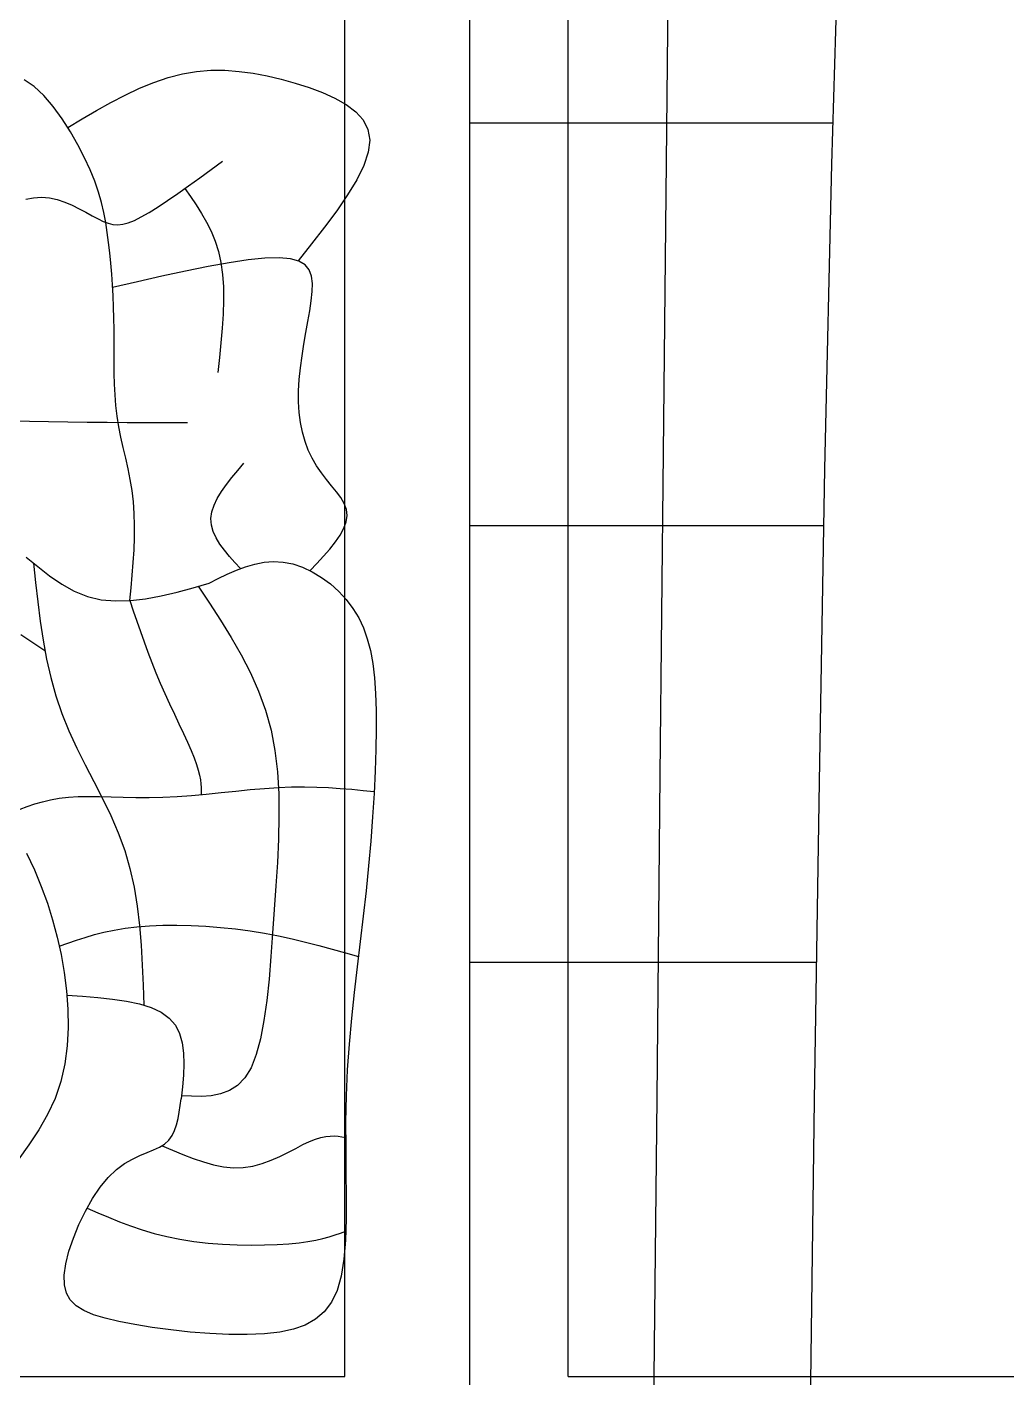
# Model space of a CAD drawing. Extents: x -15732 to 10897, y -24868 to 16165.
# Drawn here: x 5968 to 6452, y -4039 to -3372 of the extents above; entities that cross this region are included whole.
import ezdxf

# ---------------------------------------------------------------- set-up
doc = ezdxf.new("R2010")
doc.units = 0
doc.header["$MEASUREMENT"] = 0
for name, color, linetype in [('STREETS-SPRAWL', 7, 'CONTINUOUS'), ('STREETS-SPRAWL-12M', 7, 'CONTINUOUS'), ('STREETS-SPRAWL-20M', 7, 'CONTINUOUS')]:
    doc.layers.add(name, color=color, linetype=linetype)

msp = doc.modelspace()

# ---------------------------------------------------------------- linework, layer by layer
at = {"layer": 'STREETS-SPRAWL', "color": 7, "linetype": 'CONTINUOUS'}
for p, q in [((6125.12, -4038.01), (6125.12, -2871.94)), ((6235.29, -4038.01), (6235.29, -2871.94)), ((5559.29, -4038.01), (6125.12, -4038.01)), ((6235.29, -4038.01), (8052.96, -4038.01))]:
    msp.add_line(p, q, dxfattribs=at)
at = {"layer": 'STREETS-SPRAWL-12M', "color": 253, "linetype": 'CONTINUOUS'}
for p, q in [((6285.57, -3262.69), (6283.94, -3422.17)), ((6369.64, -3294.16), (6365.38, -3439.31)), ((6037.83, -3396.55), (6044.86, -3394.72)), ((6044.86, -3394.72), (6051.87, -3393.55)), ((6051.87, -3393.55), (6058.87, -3392.99)), ((6058.87, -3392.99), (6065.85, -3393)), ((6065.85, -3393), (6072.82, -3393.51)), ((6072.82, -3393.51), (6079.77, -3394.46)), ((6079.77, -3394.46), (6086.7, -3395.79)), ((5971.65, -3400.98), (5966.73, -3397.64)), ((5976.46, -3405.47), (5971.65, -3400.98)), ((6016.65, -3405.24), (6023.72, -3401.89)), ((6023.72, -3401.89), (6030.78, -3398.97)), ((6030.78, -3398.97), (6037.83, -3396.55)), ((6086.7, -3395.79), (6093.62, -3397.45)), ((6093.62, -3397.45), (6100.52, -3399.37)), ((6100.52, -3399.37), (6107.38, -3401.53)), ((6107.38, -3401.53), (6114.01, -3403.95)), ((5981.11, -3410.87), (5976.46, -3405.47)), ((6009.57, -3408.93), (6016.65, -3405.24)), ((6114.01, -3403.95), (6120.2, -3406.7)), ((6120.2, -3406.7), (6125.76, -3409.84)), ((5985.51, -3416.9), (5981.11, -3410.87)), ((5995.39, -3416.98), (6002.48, -3412.87)), ((6002.48, -3412.87), (6009.57, -3408.93)), ((6125.76, -3409.84), (6130.46, -3413.43)), ((6130.46, -3413.43), (6134.11, -3417.52)), ((5989.6, -3423.3), (5985.51, -3416.9)), ((5988.3, -3421.18), (5995.39, -3416.98)), ((6134.11, -3417.52), (6136.48, -3422.18)), ((6136.48, -3422.18), (6137.37, -3427.47)), ((6186.82, -3418.89), (6365.88, -3418.89)), ((6283.94, -3422.17), (6282.32, -3581.65)), ((5993.3, -3429.81), (5989.6, -3423.3)), ((6137.37, -3427.47), (6136.65, -3433.42)), ((5996.55, -3436.16), (5993.3, -3429.81)), ((6136.65, -3433.42), (6134.45, -3439.97)), ((5999.28, -3442.13), (5996.55, -3436.16)), ((6001.54, -3447.76), (5999.28, -3442.13)), ((6053.4, -3446.11), (6059.02, -3442.01)), ((6059.02, -3442.01), (6064.71, -3437.83)), ((6134.45, -3439.97), (6130.98, -3447.03)), ((6365.38, -3439.31), (6361.98, -3589.82)), ((6003.38, -3453.1), (6001.54, -3447.76)), ((6047.91, -3450.08), (6053.4, -3446.11)), ((6130.98, -3447.03), (6126.46, -3454.53)), ((6004.87, -3458.22), (6003.38, -3453.1)), ((6037.55, -3457.32), (6042.6, -3453.84)), ((6042.6, -3453.84), (6047.91, -3450.08)), ((6046.11, -3451.36), (6048.93, -3455.38)), ((6048.93, -3455.38), (6051.69, -3459.45)), ((6126.46, -3454.53), (6121.09, -3462.37)), ((5967.46, -3456.68), (5971.38, -3455.9)), ((5971.38, -3455.9), (5975.28, -3455.66)), ((5975.28, -3455.66), (5979.16, -3456.01)), ((5979.16, -3456.01), (5982.99, -3456.87)), ((5982.99, -3456.87), (5986.75, -3458.13)), ((5986.75, -3458.13), (5990.39, -3459.67)), ((5990.39, -3459.67), (5993.89, -3461.37)), ((5993.89, -3461.37), (5997.21, -3463.13)), ((6006.06, -3463.21), (6004.87, -3458.22)), ((6028.47, -3463.18), (6032.82, -3460.46)), ((6032.82, -3460.46), (6037.55, -3457.32)), ((6051.69, -3459.45), (6054.34, -3463.63)), ((5997.21, -3463.13), (6000.31, -3464.83)), ((6000.31, -3464.83), (6003.18, -3466.35)), ((6003.18, -3466.35), (6005.79, -3467.6)), ((6005.79, -3467.6), (6008.22, -3468.52)), ((6007.01, -3468.12), (6006.06, -3463.21)), ((6007.78, -3473.02), (6007.01, -3468.12)), ((6008.22, -3468.52), (6010.57, -3469.08)), ((6015.43, -3469.01), (6018.13, -3468.31)), ((6018.13, -3468.31), (6021.14, -3467.13)), ((6021.14, -3467.13), (6024.57, -3465.42)), ((6024.57, -3465.42), (6028.47, -3463.18)), ((6054.34, -3463.63), (6056.82, -3467.96)), ((6056.82, -3467.96), (6059.07, -3472.5)), ((6121.09, -3462.37), (6115.09, -3470.46)), ((6008.42, -3477.99), (6007.78, -3473.02)), ((6010.57, -3469.08), (6012.94, -3469.26)), ((6012.94, -3469.26), (6015.43, -3469.01)), ((6059.07, -3472.5), (6061.04, -3477.3)), ((6115.09, -3470.46), (6108.66, -3478.73)), ((6008.99, -3483.09), (6008.42, -3477.99)), ((6061.04, -3477.3), (6062.67, -3482.41)), ((6108.66, -3478.73), (6102.03, -3487.08)), ((6009.5, -3488.3), (6008.99, -3483.09)), ((6009.94, -3493.6), (6009.5, -3488.3)), ((6067.88, -3488.02), (6057.5, -3489.9)), ((6062.67, -3482.41), (6063.91, -3487.89)), ((6063.91, -3487.89), (6064.71, -3493.76)), ((6077.31, -3486.61), (6067.88, -3488.02)), ((6085.63, -3485.74), (6077.31, -3486.61)), ((6092.63, -3485.53), (6085.63, -3485.74)), ((6098.19, -3486.03), (6092.63, -3485.53)), ((6102.41, -3487.24), (6098.19, -3486.03)), ((6105.45, -3489.1), (6102.41, -3487.24)), ((6010.31, -3498.99), (6009.94, -3493.6)), ((6034.69, -3494.68), (6022.63, -3497.4)), ((6046.38, -3492.16), (6034.69, -3494.68)), ((6057.5, -3489.9), (6046.38, -3492.16)), ((6064.71, -3493.76), (6065.11, -3500)), ((6107.46, -3491.58), (6105.45, -3489.1)), ((6108.61, -3494.63), (6107.46, -3491.58)), ((6109.06, -3498.22), (6108.61, -3494.63)), ((6010.61, -3504.43), (6010.31, -3498.99)), ((6022.63, -3497.4), (6010.38, -3500.2)), ((6065.11, -3500), (6065.18, -3506.54)), ((6108.46, -3506.82), (6108.96, -3502.3)), ((6108.96, -3502.3), (6109.06, -3498.22)), ((6010.85, -3509.91), (6010.61, -3504.43)), ((6065.18, -3506.54), (6064.96, -3513.35)), ((6107.73, -3511.76), (6108.46, -3506.82)), ((6011.01, -3515.41), (6010.85, -3509.91)), ((6011.11, -3520.91), (6011.01, -3515.41)), ((6064.96, -3513.35), (6064.51, -3520.37)), ((6106.84, -3517.02), (6107.73, -3511.76)), ((6011.13, -3526.38), (6011.11, -3520.91)), ((6064.51, -3520.37), (6063.9, -3527.54)), ((6105.86, -3522.54), (6106.84, -3517.02)), ((6011.13, -3531.83), (6011.13, -3526.38)), ((6063.9, -3527.54), (6063.17, -3534.81)), ((6103.93, -3534.04), (6104.86, -3528.24)), ((6104.86, -3528.24), (6105.86, -3522.54)), ((6011.13, -3537.26), (6011.13, -3531.83)), ((6063.17, -3534.81), (6062.39, -3542.14)), ((6103.12, -3539.86), (6103.93, -3534.04)), ((6011.18, -3542.65), (6011.13, -3537.26)), ((6102.51, -3545.63), (6103.12, -3539.86)), ((6011.32, -3548), (6011.18, -3542.65)), ((6011.58, -3553.32), (6011.32, -3548)), ((6102.18, -3551.27), (6102.51, -3545.63)), ((6012.01, -3558.59), (6011.58, -3553.32)), ((6102.18, -3556.71), (6102.18, -3551.27)), ((6012.64, -3563.82), (6012.01, -3558.59)), ((6102.51, -3561.93), (6102.18, -3556.71)), ((6103.17, -3566.93), (6102.51, -3561.93)), ((5960.11, -3566.03), (5969.33, -3566.28)), ((5969.33, -3566.28), (5978.72, -3566.47)), ((5978.72, -3566.47), (5988.25, -3566.62)), ((5988.25, -3566.62), (5997.91, -3566.72)), ((5997.91, -3566.72), (6007.66, -3566.79)), ((6007.66, -3566.79), (6017.5, -3566.83)), ((6013.5, -3569), (6012.64, -3563.82)), ((6014.53, -3574.15), (6013.5, -3569)), ((6017.5, -3566.83), (6027.4, -3566.86)), ((6027.4, -3566.86), (6037.34, -3566.86)), ((6037.34, -3566.86), (6047.3, -3566.86)), ((6104.15, -3571.7), (6103.17, -3566.93)), ((6015.68, -3579.31), (6014.53, -3574.15)), ((6105.44, -3576.23), (6104.15, -3571.7)), ((6016.86, -3584.5), (6015.68, -3579.31)), ((6107.03, -3580.5), (6105.44, -3576.23)), ((6108.91, -3584.52), (6107.03, -3580.5)), ((6282.32, -3581.65), (6280.69, -3741.13)), ((6018.03, -3589.75), (6016.86, -3584.5)), ((6072.22, -3590.54), (6075.2, -3587.04)), ((6111.07, -3588.28), (6108.91, -3584.52)), ((6113.48, -3591.77), (6111.07, -3588.28)), ((6019.1, -3595.08), (6018.03, -3589.75)), ((6020.01, -3600.52), (6019.1, -3595.08)), ((6066.61, -3597.5), (6069.32, -3594.03)), ((6069.32, -3594.03), (6072.22, -3590.54)), ((6116.03, -3595.04), (6113.48, -3591.77)), ((6118.56, -3598.14), (6116.03, -3595.04)), ((6361.98, -3589.82), (6359.23, -3744.34)), ((6020.7, -3606.1), (6020.01, -3600.52)), ((6062.09, -3604.37), (6064.17, -3600.95)), ((6064.17, -3600.95), (6066.61, -3597.5)), ((6120.95, -3601.12), (6118.56, -3598.14)), ((6123.05, -3604.02), (6120.95, -3601.12)), ((6021.11, -3611.84), (6020.7, -3606.1)), ((6059.38, -3611.09), (6060.47, -3607.76)), ((6060.47, -3607.76), (6062.09, -3604.37)), ((6124.71, -3606.91), (6123.05, -3604.02)), ((6125.81, -3609.82), (6124.71, -3606.91)), ((6021.27, -3617.72), (6021.11, -3611.84)), ((6058.93, -3614.37), (6059.38, -3611.09)), ((6059.17, -3617.59), (6058.93, -3614.37)), ((6125.77, -3615.94), (6126.19, -3612.82)), ((6126.19, -3612.82), (6125.81, -3609.82)), ((6021.21, -3623.72), (6021.27, -3617.72)), ((6060.05, -3620.76), (6059.17, -3617.59)), ((6061.46, -3623.88), (6060.05, -3620.76)), ((6122.78, -3622.5), (6124.6, -3619.17)), ((6124.6, -3619.17), (6125.77, -3615.94)), ((6186.82, -3617.83), (6361.42, -3617.83)), ((6020.96, -3629.83), (6021.21, -3623.72)), ((6063.33, -3626.97), (6061.46, -3623.88)), ((6065.57, -3630.02), (6063.33, -3626.97)), ((6117.67, -3629.38), (6120.44, -3625.91)), ((6120.44, -3625.91), (6122.78, -3622.5)), ((5967.7, -3633.42), (5973.45, -3638.07)), ((6020.57, -3636.01), (6020.96, -3629.83)), ((6068.07, -3633.05), (6065.57, -3630.02)), ((6070.75, -3636.06), (6068.07, -3633.05)), ((6085.21, -3635.93), (6089.88, -3635.56)), ((6089.88, -3635.56), (6094.62, -3635.83)), ((6111.28, -3636.47), (6114.58, -3632.91)), ((6114.58, -3632.91), (6117.67, -3629.38)), ((5971.35, -3636.38), (5972.35, -3645.96)), ((5973.45, -3638.07), (5979.29, -3642.57)), ((6019.49, -3648.55), (6020.07, -3642.26)), ((6020.07, -3642.26), (6020.57, -3636.01)), ((6062.53, -3643.99), (6067.01, -3641.84)), ((6067.01, -3641.84), (6071.51, -3639.87)), ((6073.53, -3639.07), (6070.75, -3636.06)), ((6071.51, -3639.87), (6076.03, -3638.17)), ((6076.03, -3638.17), (6080.6, -3636.82)), ((6080.6, -3636.82), (6085.21, -3635.93)), ((6094.62, -3635.83), (6099.42, -3636.78)), ((6099.42, -3636.78), (6104.23, -3638.4)), ((6104.23, -3638.4), (6108.96, -3640.61)), ((6107.87, -3640.04), (6111.28, -3636.47)), ((6108.96, -3640.61), (6113.56, -3643.37)), ((5972.35, -3645.96), (5973.42, -3655.5)), ((5979.29, -3642.57), (5985.28, -3646.7)), ((5985.28, -3646.7), (5991.48, -3650.2)), ((6018.88, -3654.86), (6019.49, -3648.55)), ((6042.21, -3650.64), (6050.12, -3648.5)), ((6050.12, -3648.5), (6058.07, -3646.23)), ((6052.72, -3647.77), (6058.28, -3656.12)), ((6058.07, -3646.23), (6062.53, -3643.99)), ((6113.56, -3643.37), (6117.95, -3646.62)), ((6117.95, -3646.62), (6122.04, -3650.3)), ((5973.42, -3655.5), (5974.63, -3664.99)), ((5991.48, -3650.2), (5997.96, -3652.83)), ((5997.96, -3652.83), (6004.74, -3654.42)), ((6004.74, -3654.42), (6011.82, -3655.05)), ((6011.82, -3655.05), (6019.15, -3654.84)), ((6018.88, -3654.86), (6020.6, -3659.93)), ((6019.15, -3654.84), (6026.68, -3653.95)), ((6026.68, -3653.95), (6034.39, -3652.5)), ((6034.39, -3652.5), (6042.21, -3650.64)), ((6122.04, -3650.3), (6125.78, -3654.35)), ((6125.78, -3654.35), (6129.08, -3658.72)), ((6020.6, -3659.93), (6022.34, -3665.01)), ((6058.28, -3656.12), (6063.74, -3664.52)), ((6129.08, -3658.72), (6131.9, -3663.37)), ((5974.63, -3664.99), (5976.05, -3674.4)), ((6022.34, -3665.01), (6024.11, -3670.08)), ((6063.74, -3664.52), (6068.99, -3673.02)), ((6131.9, -3663.37), (6134.25, -3668.35)), ((6134.25, -3668.35), (6136.16, -3673.73)), ((5965.12, -3671.63), (5969.09, -3674.16)), ((5969.09, -3674.16), (5973.02, -3676.81)), ((5976.05, -3674.4), (5977.76, -3683.7)), ((6024.11, -3670.08), (6025.92, -3675.17)), ((6025.92, -3675.17), (6027.8, -3680.26)), ((6068.99, -3673.02), (6073.94, -3681.67)), ((6136.16, -3673.73), (6137.68, -3679.58)), ((5973.02, -3676.81), (5976.95, -3679.51)), ((6027.8, -3680.26), (6029.75, -3685.37)), ((6073.94, -3681.67), (6078.48, -3690.52)), ((6137.68, -3679.58), (6138.83, -3685.98)), ((5977.76, -3683.7), (5979.82, -3692.85)), ((6029.75, -3685.37), (6031.8, -3690.49)), ((6138.83, -3685.98), (6139.66, -3692.98)), ((5979.82, -3692.85), (5982.3, -3701.84)), ((6031.8, -3690.49), (6033.95, -3695.63)), ((6033.95, -3695.63), (6036.21, -3700.78)), ((6078.48, -3690.52), (6082.51, -3699.63)), ((6139.66, -3692.98), (6140.2, -3700.67)), ((5982.3, -3701.84), (5985.27, -3710.64)), ((6036.21, -3700.78), (6038.54, -3705.89)), ((6082.51, -3699.63), (6085.93, -3709.04)), ((6140.2, -3700.67), (6140.49, -3709.11)), ((6038.54, -3705.89), (6040.88, -3710.91)), ((6085.93, -3709.04), (6088.64, -3718.8)), ((6140.49, -3709.11), (6140.56, -3718.35)), ((5985.27, -3710.64), (5988.78, -3719.23)), ((6040.88, -3710.91), (6043.16, -3715.77)), ((6043.16, -3715.77), (6045.34, -3720.42)), ((5988.78, -3719.23), (5992.69, -3727.65)), ((6045.34, -3720.42), (6047.35, -3724.8)), ((6088.64, -3718.8), (6090.58, -3728.94)), ((6140.56, -3718.35), (6140.41, -3728.32)), ((5992.69, -3727.65), (5996.87, -3735.97)), ((6047.35, -3724.8), (6049.13, -3728.85)), ((6049.13, -3728.85), (6050.64, -3732.51)), ((6090.58, -3728.94), (6091.8, -3739.45)), ((6140.41, -3728.32), (6140.07, -3738.93)), ((6050.64, -3732.51), (6051.82, -3735.75)), ((6051.82, -3735.75), (6052.71, -3738.59)), ((5996.87, -3735.97), (6001.15, -3744.26)), ((6052.71, -3738.59), (6053.34, -3741.11)), ((6053.34, -3741.11), (6053.76, -3743.34)), ((6091.8, -3739.45), (6092.42, -3750.26)), ((6140.07, -3738.93), (6139.53, -3750.07)), ((6280.69, -3741.13), (6279.06, -3900.61)), ((6001.15, -3744.26), (6005.4, -3752.56)), ((6053.76, -3743.34), (6054.01, -3745.36)), ((6054.01, -3745.36), (6054.13, -3747.2)), ((6054.13, -3747.2), (6054.17, -3748.94)), ((6054.17, -3748.94), (6054.17, -3750.62)), ((6063.92, -3749.63), (6071.2, -3748.88)), ((6071.2, -3748.88), (6078.39, -3748.17)), ((6078.39, -3748.17), (6085.42, -3747.57)), ((6085.42, -3747.57), (6092.24, -3747.13)), ((6092.24, -3747.13), (6098.78, -3746.89)), ((6098.78, -3746.89), (6105.08, -3746.85)), ((6105.08, -3746.85), (6111.16, -3746.97)), ((6111.16, -3746.97), (6117.06, -3747.23)), ((6117.06, -3747.23), (6122.81, -3747.59)), ((6122.81, -3747.59), (6128.46, -3748.04)), ((6128.46, -3748.04), (6134.04, -3748.55)), ((6134.04, -3748.55), (6139.58, -3749.08)), ((6359.23, -3744.34), (6356.9, -3901.55)), ((5968.28, -3756.53), (5971.95, -3755.27)), ((5971.95, -3755.27), (5975.77, -3754.15)), ((5975.77, -3754.15), (5979.79, -3753.19)), ((5979.79, -3753.19), (5984.05, -3752.44)), ((5984.05, -3752.44), (5988.58, -3751.92)), ((5988.58, -3751.92), (5993.41, -3751.65)), ((5993.41, -3751.65), (5998.54, -3751.59)), ((5998.54, -3751.59), (6003.97, -3751.67)), ((6003.97, -3751.67), (6009.69, -3751.83)), ((6005.4, -3752.56), (6009.45, -3760.94)), ((6009.69, -3751.83), (6015.68, -3752)), ((6015.68, -3752), (6021.93, -3752.13)), ((6021.93, -3752.13), (6028.44, -3752.15)), ((6028.44, -3752.15), (6035.2, -3751.99)), ((6035.2, -3751.99), (6042.19, -3751.61)), ((6042.19, -3751.61), (6049.35, -3751.06)), ((6049.35, -3751.06), (6056.61, -3750.38)), ((6056.61, -3750.38), (6063.92, -3749.63)), ((6092.42, -3750.26), (6092.55, -3761.34)), ((6139.53, -3750.07), (6138.8, -3761.67)), ((5964.73, -3757.89), (5968.28, -3756.53)), ((6009.45, -3760.94), (6013.15, -3769.47)), ((6092.55, -3761.34), (6092.29, -3772.64)), ((6138.8, -3761.67), (6137.89, -3773.62)), ((6013.15, -3769.47), (6016.36, -3778.2)), ((6092.29, -3772.64), (6091.75, -3784.11)), ((6137.89, -3773.62), (6136.81, -3785.82)), ((5967.93, -3779.56), (5971.77, -3787.82)), ((6016.36, -3778.2), (6018.96, -3787.18)), ((5971.77, -3787.82), (5975.18, -3796.03)), ((6018.96, -3787.18), (6020.99, -3796.38)), ((6091.75, -3784.11), (6091.02, -3795.7)), ((6136.81, -3785.82), (6135.56, -3798.2)), ((6091.02, -3795.7), (6090.22, -3807.37)), ((5975.18, -3796.03), (5978.18, -3804.26)), ((6020.99, -3796.38), (6022.54, -3805.79)), ((6135.56, -3798.2), (6134.16, -3810.66)), ((5978.18, -3804.26), (5980.79, -3812.55)), ((6022.54, -3805.79), (6023.68, -3815.36)), ((6090.22, -3807.37), (6089.43, -3819.06)), ((5980.79, -3812.55), (5983.04, -3820.99)), ((6022.34, -3815.91), (6028.56, -3815.42)), ((6023.68, -3815.36), (6024.49, -3825.06)), ((6028.56, -3815.42), (6035.15, -3815.16)), ((6035.15, -3815.16), (6042.05, -3815.11)), ((6042.05, -3815.11), (6049.16, -3815.27)), ((6049.16, -3815.27), (6056.42, -3815.65)), ((6056.42, -3815.65), (6063.74, -3816.22)), ((6134.16, -3810.66), (6132.67, -3823.19)), ((5983.04, -3820.99), (5984.94, -3829.61)), ((5992.51, -3822.55), (5996.86, -3821.14)), ((5996.86, -3821.14), (6001.38, -3819.81)), ((6001.38, -3819.81), (6006.14, -3818.59)), ((6006.14, -3818.59), (6011.18, -3817.52)), ((6011.18, -3817.52), (6016.56, -3816.62)), ((6016.56, -3816.62), (6022.34, -3815.91)), ((6063.74, -3816.22), (6071.05, -3817)), ((6071.05, -3817), (6078.27, -3817.97)), ((6078.27, -3817.97), (6085.33, -3819.13)), ((6085.33, -3819.13), (6092.25, -3820.46)), ((6089.43, -3819.06), (6088.6, -3830.58)), ((6092.25, -3820.46), (6099.03, -3821.93)), ((6099.03, -3821.93), (6105.71, -3823.52)), ((5984.08, -3825.52), (5988.27, -3824.02)), ((5988.27, -3824.02), (5992.51, -3822.55)), ((6024.49, -3825.06), (6025.06, -3834.86)), ((6105.71, -3823.52), (6112.3, -3825.21)), ((6112.3, -3825.21), (6118.83, -3826.96)), ((6118.83, -3826.96), (6125.32, -3828.77)), ((6125.32, -3828.77), (6131.78, -3830.6)), ((6132.67, -3823.19), (6131.16, -3835.78)), ((5984.94, -3829.61), (5986.49, -3838.47)), ((6025.06, -3834.86), (6025.47, -3844.73)), ((6088.6, -3830.58), (6087.66, -3841.75)), ((6131.16, -3835.78), (6129.7, -3848.42)), ((6186.82, -3833.4), (6357.86, -3833.4)), ((5986.49, -3838.47), (5987.63, -3847.49)), ((6087.66, -3841.75), (6086.53, -3852.37)), ((5987.63, -3847.49), (5988.3, -3856.61)), ((6025.47, -3844.73), (6025.8, -3854.63)), ((6129.7, -3848.42), (6128.35, -3861.11)), ((5987.84, -3849.72), (5995.53, -3850.25)), ((5995.53, -3850.25), (6003.09, -3850.86)), ((6003.09, -3850.86), (6010.39, -3851.64)), ((6010.39, -3851.64), (6017.29, -3852.67)), ((6017.29, -3852.67), (6023.68, -3854.04)), ((6023.68, -3854.04), (6029.4, -3855.83)), ((6029.4, -3855.83), (6034.34, -3858.12)), ((6086.53, -3852.37), (6085.15, -3862.25)), ((5988.3, -3856.61), (5988.43, -3865.73)), ((6034.34, -3858.12), (6038.36, -3861)), ((6038.36, -3861), (6041.38, -3864.52)), ((6085.15, -3862.25), (6083.44, -3871.19)), ((6128.35, -3861.11), (6127.19, -3873.84)), ((5988.43, -3865.73), (5987.92, -3874.78)), ((6041.38, -3864.52), (6043.49, -3868.62)), ((6043.49, -3868.62), (6044.81, -3873.23)), ((5987.92, -3874.78), (5986.73, -3883.67)), ((6044.81, -3873.23), (6045.47, -3878.26)), ((6083.44, -3871.19), (6081.33, -3879.01)), ((6127.19, -3873.84), (6126.28, -3886.61)), ((6045.47, -3878.26), (6045.61, -3883.63)), ((6081.33, -3879.01), (6078.74, -3885.5)), ((5986.73, -3883.67), (5984.76, -3892.31)), ((6045.61, -3883.63), (6045.35, -3889.24)), ((6078.74, -3885.5), (6075.64, -3890.54)), ((6126.28, -3886.61), (6125.7, -3899.41)), ((5984.76, -3892.31), (5981.95, -3900.64)), ((6044.84, -3895.03), (6044.19, -3900.9)), ((6045.35, -3889.24), (6044.84, -3895.03)), ((6072.06, -3894.26), (6068.07, -3896.84)), ((6075.64, -3890.54), (6072.06, -3894.26)), ((5981.95, -3900.64), (5978.28, -3908.58)), ((6043.79, -3904.21), (6044.19, -3900.9)), ((6049.38, -3899.59), (6044.37, -3899.33)), ((6054.32, -3899.66), (6049.38, -3899.59)), ((6059.13, -3899.35), (6054.32, -3899.66)), ((6063.73, -3898.48), (6059.13, -3899.35)), ((6068.07, -3896.84), (6063.73, -3898.48)), ((6125.7, -3899.41), (6125.47, -3912.2)), ((6279.06, -3900.61), (6277.44, -4060.09)), ((6356.9, -3901.55), (6354.8, -4060.09)), ((5978.28, -3908.58), (5973.88, -3916.23)), ((6042.77, -3910.65), (6043.34, -3907.48)), ((6043.34, -3907.48), (6043.79, -3904.21)), ((6041.03, -3916.48), (6042.02, -3913.67)), ((6042.02, -3913.67), (6042.77, -3910.65)), ((6125.47, -3912.2), (6125.49, -3924.85)), ((5973.88, -3916.23), (5968.98, -3923.68)), ((6036.07, -3923.22), (6038.11, -3921.31)), ((6038.11, -3921.31), (6039.75, -3919.05)), ((6039.75, -3919.05), (6041.03, -3916.48)), ((6104.36, -3923.49), (6107.62, -3921.93)), ((6107.62, -3921.93), (6110.56, -3920.77)), ((6110.56, -3920.77), (6113.22, -3919.97)), ((6113.22, -3919.97), (6115.64, -3919.48)), ((6115.64, -3919.48), (6117.85, -3919.25)), ((6117.85, -3919.25), (6119.89, -3919.23)), ((6119.89, -3919.23), (6121.81, -3919.37)), ((6121.81, -3919.37), (6123.66, -3919.62)), ((6123.66, -3919.62), (6125.46, -3919.91)), ((5968.98, -3923.68), (5963.76, -3931.03)), ((6020.14, -3930.6), (6023.88, -3928.84)), ((6023.88, -3928.84), (6027.41, -3927.4)), ((6027.41, -3927.4), (6030.66, -3926.11)), ((6030.66, -3926.11), (6033.57, -3924.77)), ((6033.57, -3924.77), (6036.07, -3923.22)), ((6034.81, -3924.08), (6039.94, -3926.28)), ((6039.94, -3926.28), (6045.05, -3928.4)), ((6045.05, -3928.4), (6050.15, -3930.35)), ((6092.92, -3929.32), (6096.98, -3927.31)), ((6096.98, -3927.31), (6100.8, -3925.33)), ((6100.8, -3925.33), (6104.36, -3923.49)), ((6125.49, -3924.85), (6125.62, -3937.2)), ((6008.27, -3939.68), (6012.27, -3935.84)), ((6012.27, -3935.84), (6016.25, -3932.88)), ((6016.25, -3932.88), (6020.14, -3930.6)), ((6050.15, -3930.35), (6055.2, -3932.06)), ((6055.2, -3932.06), (6060.22, -3933.44)), ((6060.22, -3933.44), (6065.18, -3934.41)), ((6065.18, -3934.41), (6070.07, -3934.89)), ((6070.07, -3934.89), (6074.88, -3934.79)), ((6074.88, -3934.79), (6079.6, -3934.07)), ((6079.6, -3934.07), (6084.2, -3932.83)), ((6084.2, -3932.83), (6088.65, -3931.2)), ((6088.65, -3931.2), (6092.92, -3929.32)), ((6004.32, -3944.5), (6008.27, -3939.68)), ((6125.62, -3937.2), (6125.74, -3949.07)), ((6000.52, -3950.14), (6004.32, -3944.5)), ((6125.74, -3949.07), (6125.7, -3960.29)), ((5996.96, -3956.37), (6000.52, -3950.14)), ((5997.79, -3954.83), (6003.05, -3957.12)), ((5993.76, -3962.93), (5996.96, -3956.37)), ((6003.05, -3957.12), (6008.35, -3959.37)), ((6008.35, -3959.37), (6013.74, -3961.55)), ((6013.74, -3961.55), (6019.26, -3963.63)), ((6125.7, -3960.29), (6125.36, -3970.7)), ((5991.02, -3969.61), (5993.76, -3962.93)), ((6019.26, -3963.63), (6024.97, -3965.58)), ((6024.97, -3965.58), (6030.9, -3967.35)), ((6030.9, -3967.35), (6037.1, -3968.91)), ((6037.1, -3968.91), (6043.61, -3970.23)), ((6114.25, -3969.88), (6117.38, -3969.02)), ((6117.38, -3969.02), (6120.25, -3968.12)), ((6120.25, -3968.12), (6122.94, -3967.18)), ((6122.94, -3967.18), (6125.55, -3966.23)), ((5988.83, -3976.16), (5991.02, -3969.61)), ((6043.61, -3970.23), (6050.46, -3971.29)), ((6050.46, -3971.29), (6057.53, -3972.09)), ((6057.53, -3972.09), (6064.7, -3972.64)), ((6064.7, -3972.64), (6071.84, -3972.98)), ((6071.84, -3972.98), (6078.81, -3973.12)), ((6078.81, -3973.12), (6085.48, -3973.06)), ((6085.48, -3973.06), (6091.73, -3972.85)), ((6091.73, -3972.85), (6097.41, -3972.48)), ((6097.41, -3972.48), (6102.44, -3971.99)), ((6102.44, -3971.99), (6106.87, -3971.37)), ((6106.87, -3971.37), (6110.77, -3970.67)), ((6110.77, -3970.67), (6114.25, -3969.88)), ((6125.36, -3970.7), (6124.59, -3980.14)), ((5986.54, -3987.92), (5987.3, -3982.34)), ((5987.3, -3982.34), (5988.83, -3976.16)), ((6124.59, -3980.14), (6123.24, -3988.44)), ((5986.63, -3992.72), (5986.54, -3987.92)), ((6123.24, -3988.44), (6121.21, -3995.47)), ((5987.61, -3996.78), (5986.63, -3992.72)), ((6121.21, -3995.47), (6118.45, -4001.29)), ((5989.5, -4000.19), (5987.61, -3996.78)), ((5992.34, -4003.04), (5989.5, -4000.19)), ((6118.45, -4001.29), (6114.93, -4006.02)), ((5996.13, -4005.45), (5992.34, -4003.04)), ((6000.91, -4007.49), (5996.13, -4005.45)), ((6006.69, -4009.27), (6000.91, -4007.49)), ((6013.51, -4010.89), (6006.69, -4009.27)), ((6114.93, -4006.02), (6110.65, -4009.76)), ((6021.34, -4012.4), (6013.51, -4010.89)), ((6029.98, -4013.8), (6021.34, -4012.4)), ((6039.19, -4015.02), (6029.98, -4013.8)), ((6048.73, -4016.03), (6039.19, -4015.02)), ((6099.67, -4014.68), (6092.93, -4016.07)), ((6105.56, -4012.61), (6099.67, -4014.68)), ((6110.65, -4009.76), (6105.56, -4012.61)), ((6058.35, -4016.77), (6048.73, -4016.03)), ((6067.82, -4017.19), (6058.35, -4016.77)), ((6076.9, -4017.25), (6067.82, -4017.19)), ((6085.33, -4016.9), (6076.9, -4017.25)), ((6092.93, -4016.07), (6085.33, -4016.9))]:
    msp.add_line(p, q, dxfattribs=at)
at = {"layer": 'STREETS-SPRAWL-20M', "color": 252, "linetype": 'CONTINUOUS'}
msp.add_line((6186.82, -4060.09), (6186.82, 4166.56), dxfattribs=at)

doc.saveas('drawing.dxf')
